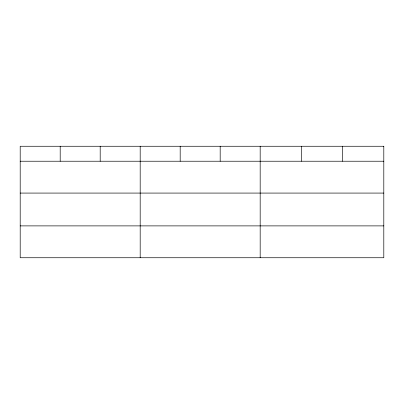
<?xml version="1.0" encoding="UTF-8"?>
<svg xmlns="http://www.w3.org/2000/svg" width="404" height="404" viewBox="0 0 404 404"><rect width="100%" height="100%" fill="white"/><g stroke="black" fill="none" stroke-linecap="round" stroke-linejoin="round"><path stroke-width="0.61" d="M20.2 161.226L383.8 161.226M20.2 193.077L383.8 193.077M20.2 225.887L383.8 225.887M342.592 146.263L342.592 161.226M301.384 146.263L301.384 161.226M260.176 146.263L260.176 257.737M220.18 146.263L220.18 161.226M180.184 146.263L180.184 161.226M140.188 146.263L140.188 257.737M100.192 146.263L100.192 161.226M60.196 146.263L60.196 161.226M383.8 146.263L20.2 146.263L20.2 257.737L383.8 257.737L383.8 146.263"/></g></svg>
